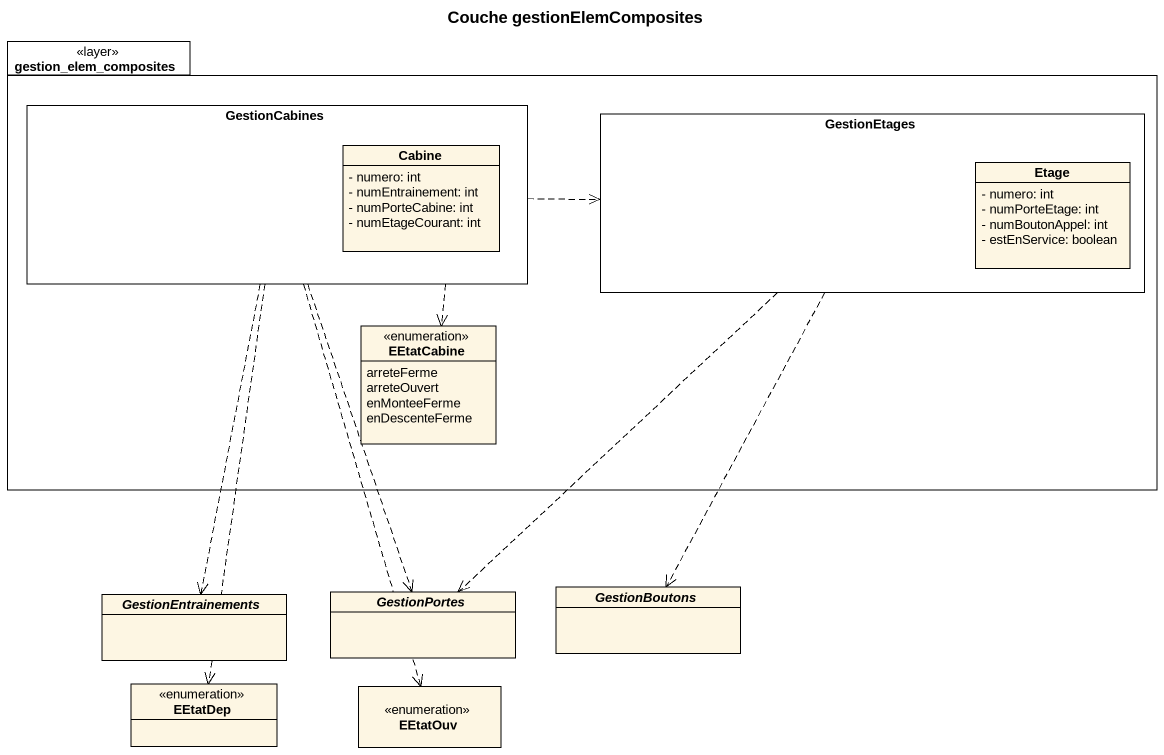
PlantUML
@startuml
title Couche gestionElemComposites
hide circle
hide empty members
skinparam classAttributeIconSize 0
package gestion_elem_composites <<layer>> {
  rectangle GestionCabines {
    class Cabine {
      - numero: int
      - numEntrainement: int
      - numPorteCabine: int
      - numEtageCourant: int
    }
  }
  rectangle GestionEtages {
    class Etage {
      - numero: int
      - numPorteEtage: int
      - numBoutonAppel: int
      - estEnService: boolean
    }
  }
  enum EEtatCabine {
    arreteFerme
    arreteOuvert
    enMonteeFerme
    enDescenteFerme
  }
}
abstract class GestionEntrainements
abstract class GestionPortes
abstract class GestionBoutons
enum EEtatDep
enum EEtatOuv
GestionCabines .right.> GestionEtages
GestionCabines ..> EEtatCabine
GestionCabines ..> GestionEntrainements
GestionCabines ..> GestionPortes
GestionCabines ..> EEtatDep
GestionCabines ..> EEtatOuv
GestionEtages ..> GestionPortes
GestionEtages ..> GestionBoutons
@enduml
